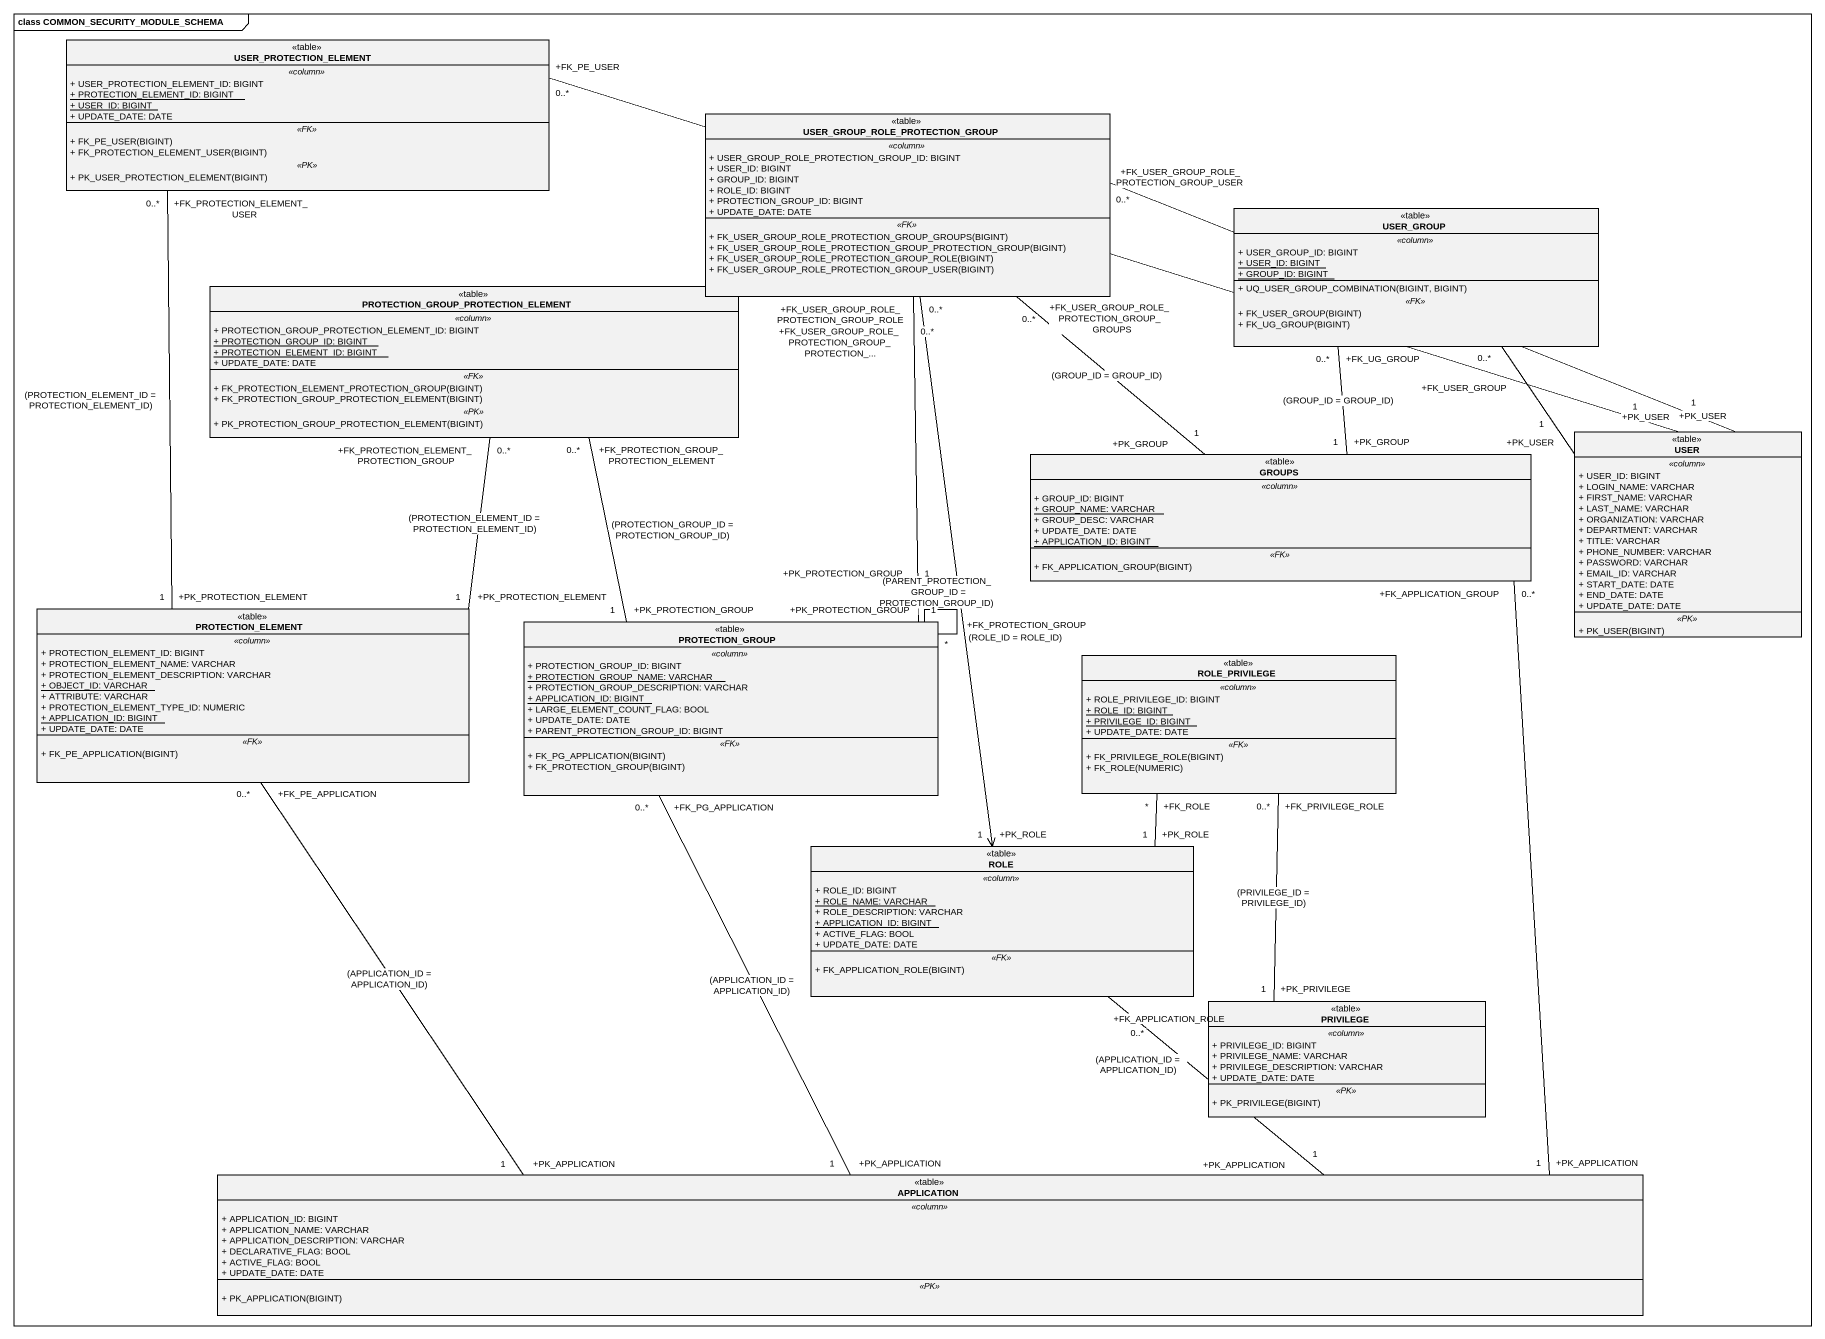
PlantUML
@startuml
mainframe class COMMON_SECURITY_MODULE_SCHEMA
hide circle
hide empty members
skinparam classAttributeIconSize 0
class USER_PROTECTION_ELEMENT <<table>> {
  .. <<column>> ..
  + USER_PROTECTION_ELEMENT_ID: BIGINT
  {static} + PROTECTION_ELEMENT_ID: BIGINT
  {static} + USER_ID: BIGINT
  + UPDATE_DATE: DATE
  .. <<FK>> ..
  + FK_PE_USER(BIGINT)
  + FK_PROTECTION_ELEMENT_USER(BIGINT)
  .. <<PK>> ..
  + PK_USER_PROTECTION_ELEMENT(BIGINT)
}
class "USER_GROUP_ROLE_PROTECTION_GROUP" as USER_GROUP_ROLE_PROTECTION <<table>> {
  .. <<column>> ..
  + USER_GROUP_ROLE_PROTECTION_GROUP_ID: BIGINT
  + USER_ID: BIGINT
  + GROUP_ID: BIGINT
  + ROLE_ID: BIGINT
  + PROTECTION_GROUP_ID: BIGINT
  + UPDATE_DATE: DATE
  .. <<FK>> ..
  + FK_USER_GROUP_ROLE_PROTECTION_GROUP_GROUPS(BIGINT)
  + FK_USER_GROUP_ROLE_PROTECTION_GROUP_PROTECTION_GROUP(BIGINT)
  + FK_USER_GROUP_ROLE_PROTECTION_GROUP_ROLE(BIGINT)
  + FK_USER_GROUP_ROLE_PROTECTION_GROUP_USER(BIGINT)
}
class USER_GROUP <<table>> {
  .. <<column>> ..
  + USER_GROUP_ID: BIGINT
  {static} + USER_ID: BIGINT
  {static} + GROUP_ID: BIGINT
  --
  + UQ_USER_GROUP_COMBINATION(BIGINT, BIGINT)
  .. <<FK>> ..
  + FK_USER_GROUP(BIGINT)
  + FK_UG_GROUP(BIGINT)
}
class "PROTECTION_GROUP_PROTECTION_ELEMENT" as PROTECTION_GROUP_PROTECTION <<table>> {
  .. <<column>> ..
  + PROTECTION_GROUP_PROTECTION_ELEMENT_ID: BIGINT
  {static} + PROTECTION_GROUP_ID: BIGINT
  {static} + PROTECTION_ELEMENT_ID: BIGINT
  + UPDATE_DATE: DATE
  .. <<FK>> ..
  + FK_PROTECTION_ELEMENT_PROTECTION_GROUP(BIGINT)
  + FK_PROTECTION_GROUP_PROTECTION_ELEMENT(BIGINT)
  .. <<PK>> ..
  + PK_PROTECTION_GROUP_PROTECTION_ELEMENT(BIGINT)
}
class GROUPS <<table>> {
  .. <<column>> ..
  + GROUP_ID: BIGINT
  {static} + GROUP_NAME: VARCHAR
  + GROUP_DESC: VARCHAR
  + UPDATE_DATE: DATE
  {static} + APPLICATION_ID: BIGINT
  .. <<FK>> ..
  + FK_APPLICATION_GROUP(BIGINT)
}
class USER <<table>> {
  .. <<column>> ..
  + USER_ID: BIGINT
  + LOGIN_NAME: VARCHAR
  + FIRST_NAME: VARCHAR
  + LAST_NAME: VARCHAR
  + ORGANIZATION: VARCHAR
  + DEPARTMENT: VARCHAR
  + TITLE: VARCHAR
  + PHONE_NUMBER: VARCHAR
  + PASSWORD: VARCHAR
  + EMAIL_ID: VARCHAR
  + START_DATE: DATE
  + END_DATE: DATE
  + UPDATE_DATE: DATE
  .. <<PK>> ..
  + PK_USER(BIGINT)
}
class PROTECTION_ELEMENT <<table>> {
  .. <<column>> ..
  + PROTECTION_ELEMENT_ID: BIGINT
  + PROTECTION_ELEMENT_NAME: VARCHAR
  + PROTECTION_ELEMENT_DESCRIPTION: VARCHAR
  {static} + OBJECT_ID: VARCHAR
  + ATTRIBUTE: VARCHAR
  + PROTECTION_ELEMENT_TYPE_ID: NUMERIC
  {static} + APPLICATION_ID: BIGINT
  + UPDATE_DATE: DATE
  .. <<FK>> ..
  + FK_PE_APPLICATION(BIGINT)
}
class PROTECTION_GROUP <<table>> {
  .. <<column>> ..
  + PROTECTION_GROUP_ID: BIGINT
  {static} + PROTECTION_GROUP_NAME: VARCHAR
  + PROTECTION_GROUP_DESCRIPTION: VARCHAR
  {static} + APPLICATION_ID: BIGINT
  + LARGE_ELEMENT_COUNT_FLAG: BOOL
  + UPDATE_DATE: DATE
  + PARENT_PROTECTION_GROUP_ID: BIGINT
  .. <<FK>> ..
  + FK_PG_APPLICATION(BIGINT)
  + FK_PROTECTION_GROUP(BIGINT)
}
class ROLE_PRIVILEGE <<table>> {
  .. <<column>> ..
  + ROLE_PRIVILEGE_ID: BIGINT
  {static} + ROLE_ID: BIGINT
  {static} + PRIVILEGE_ID: BIGINT
  + UPDATE_DATE: DATE
  .. <<FK>> ..
  + FK_PRIVILEGE_ROLE(BIGINT)
  + FK_ROLE(NUMERIC)
}
class ROLE <<table>> {
  .. <<column>> ..
  + ROLE_ID: BIGINT
  {static} + ROLE_NAME: VARCHAR
  + ROLE_DESCRIPTION: VARCHAR
  {static} + APPLICATION_ID: BIGINT
  + ACTIVE_FLAG: BOOL
  + UPDATE_DATE: DATE
  .. <<FK>> ..
  + FK_APPLICATION_ROLE(BIGINT)
}
class PRIVILEGE <<table>> {
  .. <<column>> ..
  + PRIVILEGE_ID: BIGINT
  + PRIVILEGE_NAME: VARCHAR
  + PRIVILEGE_DESCRIPTION: VARCHAR
  + UPDATE_DATE: DATE
  .. <<PK>> ..
  + PK_PRIVILEGE(BIGINT)
}
class APPLICATION <<table>> {
  .. <<column>> ..
  + APPLICATION_ID: BIGINT
  + APPLICATION_NAME: VARCHAR
  + APPLICATION_DESCRIPTION: VARCHAR
  + DECLARATIVE_FLAG: BOOL
  + ACTIVE_FLAG: BOOL
  + UPDATE_DATE: DATE
  .. <<PK>> ..
  + PK_APPLICATION(BIGINT)
}
USER_PROTECTION_ELEMENT "+FK_PE_USER\n0..*" -right- "+PK_USER\n1" USER
USER_PROTECTION_ELEMENT "+FK_PROTECTION_ELEMENT_USER\n0..*" -- "+PK_PROTECTION_ELEMENT\n1" PROTECTION_ELEMENT : (PROTECTION_ELEMENT_ID = PROTECTION_ELEMENT_ID)
USER_GROUP_ROLE_PROTECTION "+FK_USER_GROUP_ROLE_PROTECTION_GROUP_GROUPS\n0..*" -- "+PK_GROUP\n1" GROUPS : (GROUP_ID = GROUP_ID)
USER_GROUP_ROLE_PROTECTION "+FK_USER_GROUP_ROLE_PROTECTION_GROUP_USER\n0..*" -right- "+PK_USER\n1" USER
USER_GROUP_ROLE_PROTECTION "+FK_USER_GROUP_ROLE_PROTECTION_GROUP_PROTECTION_...\n0..*" -- "+PK_PROTECTION_GROUP\n1" PROTECTION_GROUP
USER_GROUP_ROLE_PROTECTION "+FK_USER_GROUP_ROLE_PROTECTION_GROUP_ROLE\n0..*" --> "+PK_ROLE\n1" ROLE : (ROLE_ID = ROLE_ID)
USER_GROUP "+FK_UG_GROUP\n0..*" -- "+PK_GROUP\n1" GROUPS : (GROUP_ID = GROUP_ID)
USER_GROUP "+FK_USER_GROUP\n0..*" -- "+PK_USER\n1" USER
PROTECTION_GROUP_PROTECTION "+FK_PROTECTION_ELEMENT_PROTECTION_GROUP\n0..*" -- "+PK_PROTECTION_ELEMENT\n1" PROTECTION_ELEMENT : (PROTECTION_ELEMENT_ID = PROTECTION_ELEMENT_ID)
PROTECTION_GROUP_PROTECTION "+FK_PROTECTION_GROUP_PROTECTION_ELEMENT\n0..*" -- "+PK_PROTECTION_GROUP\n1" PROTECTION_GROUP : (PROTECTION_GROUP_ID = PROTECTION_GROUP_ID)
GROUPS "+FK_APPLICATION_GROUP\n0..*" -- "+PK_APPLICATION\n1" APPLICATION
PROTECTION_ELEMENT "+FK_PE_APPLICATION\n0..*" -- "+PK_APPLICATION\n1" APPLICATION : (APPLICATION_ID = APPLICATION_ID)
PROTECTION_GROUP "+FK_PROTECTION_GROUP\n*" -- "+PK_PROTECTION_GROUP\n1" PROTECTION_GROUP : (PARENT_PROTECTION_GROUP_ID = PROTECTION_GROUP_ID)
PROTECTION_GROUP "+FK_PG_APPLICATION\n0..*" -- "+PK_APPLICATION\n1" APPLICATION : (APPLICATION_ID = APPLICATION_ID)
ROLE_PRIVILEGE "+FK_ROLE\n*" -- "+PK_ROLE\n1" ROLE
ROLE_PRIVILEGE "+FK_PRIVILEGE_ROLE\n0..*" -- "+PK_PRIVILEGE\n1" PRIVILEGE : (PRIVILEGE_ID = PRIVILEGE_ID)
ROLE "+FK_APPLICATION_ROLE\n0..*" -- "+PK_APPLICATION\n1" APPLICATION : (APPLICATION_ID = APPLICATION_ID)
@enduml
